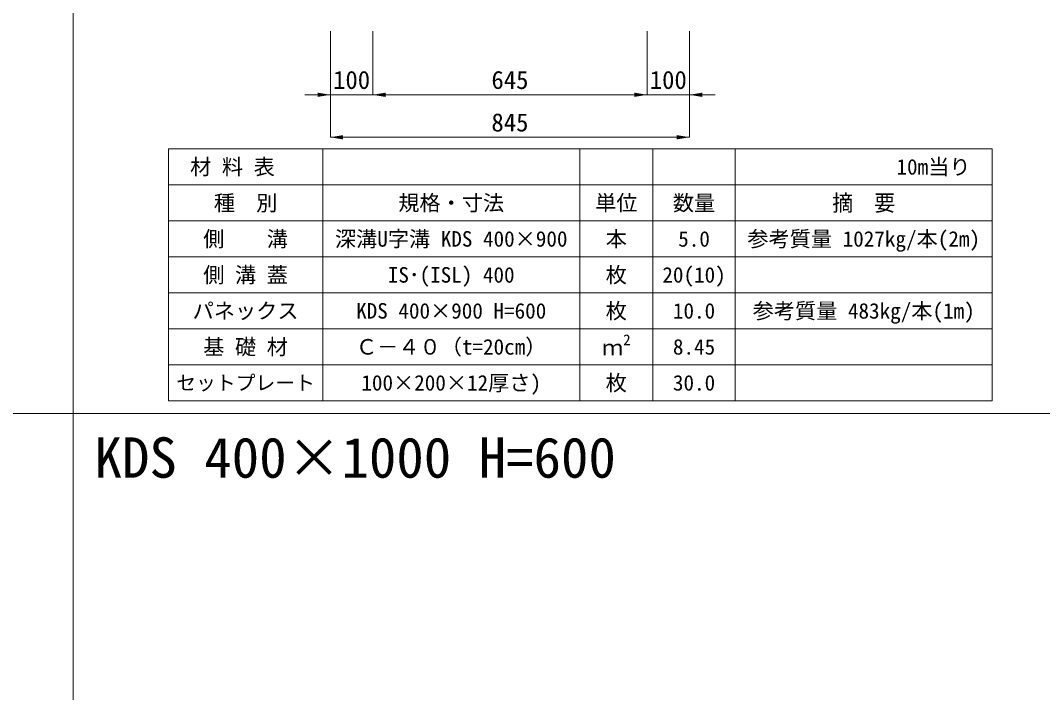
# Model space of a CAD drawing. Units: millimetres at full size. Extents: x 172874 to 217143, y 854931 to 903297.
# Drawn here: x 181150 to 183556, y 858074 to 859656 of the extents above; entities that cross this region are included whole.
import ezdxf
from ezdxf.enums import TextEntityAlignment as Align

# ---------------------------------------------------------------- set-up
doc = ezdxf.new("R2010")
doc.units = ezdxf.units.MM
doc.header["$LTSCALE"] = 20
for name, color, linetype, lineweight in [('Defpoints_3', 8, 'Continuous', 0), ('図枠', 5, 'Continuous', 13), ('寸法・材料表', 7, 'Continuous', 13), ('寸法線', 7, 'Continuous', 13)]:
    doc.layers.add(name, color=color, linetype=linetype, lineweight=lineweight)
doc.layers.add('文字', color=7, linetype='Continuous')
doc.styles.add('ＭＳ ゴシック', font='')
doc.styles.add('ＭＳ Ｐゴシック', font='')
doc.styles.get('ＭＳ ゴシック').set_extended_font_data('MS Gothic')
doc.styles.get('ＭＳ Ｐゴシック').set_extended_font_data('MS PGothic')

# ---------------------------------------------------------------- blocks, each defined once
blk = doc.blocks.new('filled_arrow')
at = {"color": 0, "linetype": 'Continuous', "lineweight": -2}
blk.add_solid([(7.5, 1.25), (0, 0), (7.5, -1.25)], dxfattribs=at)

msp = doc.modelspace()

# ---------------------------------------------------------------- linework, layer by layer
at = {"layer": 'Defpoints_3'}
for p, q in [((181498.25, 859354.4), (183437.15, 859354.4)), ((181498.25, 859354.4), (181498.25, 859269.22)), ((181861.25, 859354.4), (181861.25, 859269.22)), ((182466.25, 859354.4), (182466.25, 859269.22)), ((182638.55, 859354.4), (182638.55, 859269.22)), ((182832.15, 859354.4), (182832.15, 859269.22)), ((183437.15, 859354.4), (183437.15, 859269.22))]:
    msp.add_line(p, q, dxfattribs=at)
at = {"layer": '図枠'}
for p, q in [((181274.21, 874031.02), (181274.21, 854931.02)), ((172874.21, 858731.02), (193274.21, 858731.02))]:
    msp.add_line(p, q, dxfattribs=at)
at = {"layer": '寸法・材料表'}
for p, q in [((181498.25, 859269.22), (183437.15, 859269.22)), ((181498.25, 859269.22), (181498.25, 858761.02)), ((181861.25, 859269.22), (181861.25, 858761.02)), ((182466.25, 859269.22), (182466.25, 858761.02)), ((182638.55, 859269.22), (182638.55, 858761.02)), ((182832.15, 859269.22), (182832.15, 858761.02)), ((183437.15, 859269.22), (183437.15, 858761.02)), ((181498.25, 859184.52), (183437.15, 859184.52)), ((181498.25, 859099.82), (183437.15, 859099.82)), ((181498.25, 859015.12), (183437.15, 859015.12)), ((181498.25, 858930.42), (183437.15, 858930.42)), ((181498.25, 858845.72), (183437.15, 858845.72)), ((181498.25, 858761.02), (183437.15, 858761.02))]:
    msp.add_line(p, q, dxfattribs=at)
at = {"layer": '寸法線'}
for p, q in [((181879.31, 859631.42), (181879.31, 859481.42)), ((181879.31, 859631.42), (181879.31, 859381.42)), ((181979.31, 859631.42), (181979.31, 859481.42)), ((181979.31, 859631.42), (181979.31, 859481.42)), ((182624.7, 859631.42), (182624.7, 859481.42)), ((182624.7, 859631.42), (182624.7, 859481.42)), ((182724.7, 859631.42), (182724.7, 859481.42)), ((182724.7, 859631.42), (182724.7, 859381.42)), ((181819.31, 859481.42), (182039.31, 859481.42)), ((181979.31, 859481.42), (182624.7, 859481.42)), ((182564.7, 859481.42), (182784.7, 859481.42)), ((182724.7, 859381.42), (181879.31, 859381.42))]:
    msp.add_line(p, q, dxfattribs=at)

# ---------------------------------------------------------------- block references
at = {"layer": '寸法線', "xscale": 4, "yscale": 4, "rotation": 180}
for p in [(181879.31, 859481.42), (182624.7, 859481.42), (182624.7, 859481.42), (182724.7, 859381.42)]:
    msp.add_blockref('filled_arrow', p, dxfattribs=at)
at = {"layer": '寸法線', "xscale": 4, "yscale": 4}
for p in [(181979.31, 859481.42), (181979.31, 859481.42), (182724.7, 859481.42), (181879.31, 859381.42)]:
    msp.add_blockref('filled_arrow', p, dxfattribs=at)

# ---------------------------------------------------------------- texts
at = {"layer": '寸法・材料表', "style": 'ＭＳ ゴシック'}
msp.add_text('\u3000材 料 表', height=36.55, dxfattribs=at).set_placement((181499.41, 859311.81), align=Align.MIDDLE_LEFT)
msp.add_text('10m当り\u3000', height=36.55, dxfattribs=at).set_placement((183435.99, 859311.81), align=Align.MIDDLE_RIGHT)
for s, height, p in [('種\u3000別', 36.55, (181679.75, 859226.87)), ('規格・寸法', 36.55, (182163.75, 859226.87)), ('単位', 36.55, (182552.4, 859226.87)), ('数量', 36.55, (182735.35, 859226.87)), ('側\u3000\u3000溝', 36.55, (181679.75, 859142.17)), ('深溝U字溝 KDS 400×900', 36.55, (182163.75, 859142.17)), ('本', 36.55, (182552.4, 859142.17)), ('5.0', 36.55, (182735.35, 859142.17)), ('参考質量 1027kg/本(2m)', 36.55, (183134.65, 859142.17)), ('側 溝 蓋', 36.55, (181679.75, 859057.47)), ('IS･(ISL) 400', 36.55, (182163.75, 859057.47)), ('枚', 36.55, (182552.4, 859057.47)), ('20(10)', 36.55, (182735.35, 859057.47)), ('パネックス', 36.55, (181679.75, 858972.77)), ('KDS 400×900 H=600', 36.55, (182163.75, 858972.77)), ('枚', 36.55, (182552.4, 858972.77)), ('10.0', 36.55, (182735.35, 858972.77)), ('参考質量 483kg/本(1m)', 36.55, (183134.65, 858972.77)), ('基 礎 材', 36.55, (181679.75, 858888.07)), ('Ｃ－４０（t=20cm）', 36.55, (182163.75, 858888.07)), ('8.45', 36.55, (182735.35, 858888.07)), ('セットプレート', 34.18, (181679.75, 858803.37)), ('100×200×12厚さ)', 36.55, (182163.75, 858803.37)), ('枚', 36.55, (182552.4, 858803.37)), ('30.0', 36.55, (182735.35, 858803.37))]:
    msp.add_text(s, height=height, dxfattribs=at).set_placement(p, align=Align.MIDDLE_CENTER)
at = {"layer": '寸法・材料表', "style": 'ＭＳ Ｐゴシック', "width": 0.95}
msp.add_text('摘\u3000要', height=38.1, dxfattribs=at).set_placement((183134.65, 859226.87), align=Align.MIDDLE_CENTER)
at = {"layer": '寸法・材料表', "style": 'ＭＳ ゴシック'}
for s, height, p in [('2', 25.59, (182568.6, 858884.1)), ('ｍ', 36.55, (182518.75, 858857.15))]:
    msp.add_text(s, height=height, dxfattribs=at).set_placement(p, align=Align.BOTTOM_LEFT)
at = {"layer": '寸法線', "style": 'ＭＳ ゴシック'}
for s, p in [('100', (181929.31, 859516.42)), ('645', (182302.01, 859516.42)), ('100', (182674.7, 859516.42)), ('845', (182302.01, 859416.42))]:
    msp.add_text(s, height=42.72, dxfattribs=at).set_placement(p, align=Align.MIDDLE_CENTER)
at = {"layer": '文字', "style": 'ＭＳ ゴシック'}
msp.add_text('KDS 400×1000 H=600', height=94.94, dxfattribs=at).set_placement((181324.21, 858551.52), align=Align.BOTTOM_LEFT)

doc.saveas('drawing.dxf')
